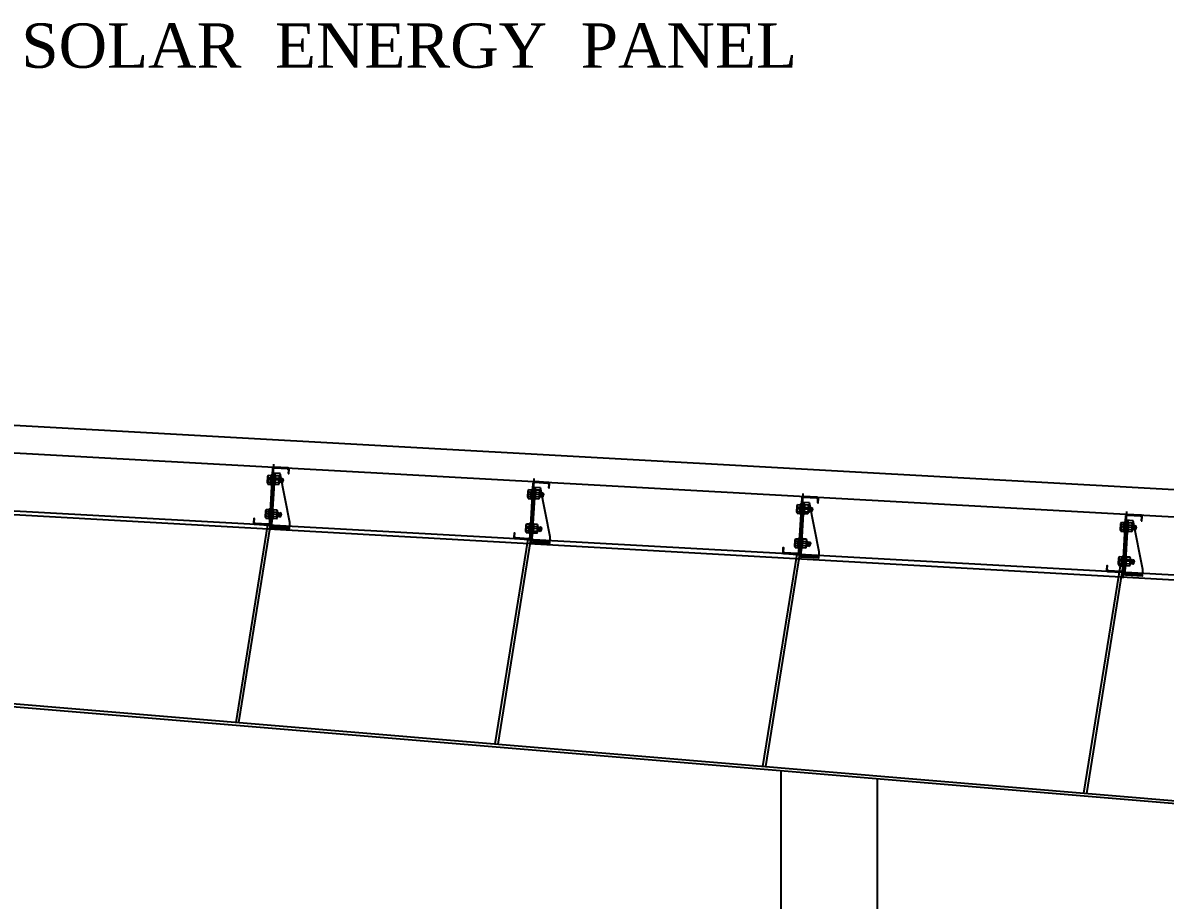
# Model space of a CAD drawing. Header units: metres. Extents: x 31037 to 31490, y -4422 to -3483.
# Drawn here: x 31285.587 to 31289.725, y -4401.525 to -4398.346 of the extents above; entities that cross this region are included whole.
import ezdxf

# ---------------------------------------------------------------- set-up
doc = ezdxf.new("R2010")
doc.units = ezdxf.units.M
doc.header["$LTSCALE"] = 30
doc.header["$MEASUREMENT"] = 0
doc.linetypes.add('DASHDOT', pattern=[1, 0.5, -0.25, 0, -0.25])
doc.layers.get('0').update_dxf_attribs({"color": 30, "lineweight": 40})
doc.layers.add('JSC-4D-Bolt', color=240, linetype='Continuous', lineweight=18)
for name, color, linetype in [('JSC-G-Grid Line', 250, 'DASHDOT'), ('JSC-U-Steel', 21, 'Continuous'), ('OBJ', 5, 'Continuous'), ('STEEL', 33, 'Continuous')]:
    doc.layers.add(name, color=color, linetype=linetype)
doc.styles.get("Standard").update_dxf_attribs({"font": 'times.ttf', "height": 0.05})

msp = doc.modelspace()

# ---------------------------------------------------------------- linework, layer by layer
at = {"color": 0, "lineweight": 25}
for p, q in [((31286.47313, -4400.16487), (31286.35829, -4400.88029)), ((31286.483, -4400.16646), (31286.36828, -4400.88113)), ((31287.4164, -4400.21706), (31287.29734, -4400.95874)), ((31287.42628, -4400.21864), (31287.30734, -4400.95958)), ((31288.39046, -4400.27095), (31288.26704, -4401.03975)), ((31288.40033, -4400.27253), (31288.27704, -4401.04059)), ((31289.5633, -4400.30574), (31289.42987, -4401.13689)), ((31289.57317, -4400.30732), (31289.43987, -4401.13773)), ((31288.33361, -4413.41783), (31288.33361, -4401.05534)), ((31288.68361, -4413.41783), (31288.68361, -4401.08458))]:
    msp.add_line(p, q, dxfattribs=at)
for points in [[(31167.82867, -4400.32318), (31195.40861, -4398.41783), (31224.35861, -4400.41783), (31260.50861, -4398.41783), (31295.28496, -4400.34183)], [(31167.83556, -4400.42294), (31195.40861, -4398.51807), (31224.35792, -4400.51802), (31260.50861, -4398.51798), (31295.27944, -4400.44168)]]:
    msp.add_lwpolyline(points, dxfattribs=at)
at = {"layer": 'JSC-4D-Bolt', "color": 0, "linetype": 'Continuous', "lineweight": 25}
for p, q in [((31286.47315, -4400.01272), (31286.47456, -4399.98886)), ((31286.47565, -4399.99291), (31286.51496, -4399.99523)), ((31286.47612, -4399.98496), (31286.48638, -4399.98556)), ((31286.4845, -4400.01738), (31286.48638, -4399.98556)), ((31286.48831, -4400.01761), (31286.49019, -4399.98579)), ((31286.49685, -4400.01811), (31286.49873, -4399.98629)), ((31286.50066, -4400.01834), (31286.50254, -4399.98652)), ((31286.51543, -4399.98728), (31286.50254, -4399.98652)), ((31286.51511, -4400.0152), (31286.51652, -4399.99134)), ((31286.53019, -4400.00412), (31286.47385, -4400.00079)), ((31286.47424, -4400.01677), (31286.4845, -4400.01738)), ((31286.47471, -4400.00882), (31286.51402, -4400.01114)), ((31286.48045, -4400.00118), (31286.50385, -4400.00256)), ((31286.50485, -4400.00262), (31286.48584, -4400.0015)), ((31286.51355, -4400.0191), (31286.50066, -4400.01834)), ((31286.51535, -4400.01122), (31286.51612, -4400.01127)), ((31286.51612, -4400.01127), (31286.51547, -4400.00913)), ((31286.51712, -4400.01), (31286.51569, -4400.00531)), ((31286.51895, -4400.01143), (31286.51592, -4400.00149)), ((31286.51612, -4400.01127), (31286.51712, -4400.01)), ((31286.51995, -4400.01016), (31286.51615, -4399.99767)), ((31286.51625, -4399.99592), (31286.51724, -4399.9967)), ((31286.51712, -4400.01), (31286.51895, -4400.01143)), ((31286.51724, -4399.9967), (31286.51824, -4399.99543)), ((31286.52177, -4400.0116), (31286.51724, -4399.9967)), ((31286.52277, -4400.01033), (31286.51824, -4399.99543)), ((31286.51824, -4399.99543), (31286.52007, -4399.99687)), ((31286.51895, -4400.01143), (31286.51995, -4400.01016)), ((31286.51995, -4400.01016), (31286.52177, -4400.0116)), ((31286.52007, -4399.99687), (31286.52107, -4399.9956)), ((31286.5246, -4400.01177), (31286.52007, -4399.99687)), ((31286.5256, -4400.0105), (31286.52107, -4399.9956)), ((31286.52107, -4399.9956), (31286.52289, -4399.99703)), ((31286.52177, -4400.0116), (31286.52277, -4400.01033)), ((31286.52277, -4400.01033), (31286.5246, -4400.01177)), ((31286.52289, -4399.99703), (31286.52389, -4399.99576)), ((31286.52743, -4400.01193), (31286.52289, -4399.99703)), ((31286.52843, -4400.01066), (31286.52389, -4399.99576)), ((31286.52389, -4399.99576), (31286.52572, -4399.9972)), ((31286.5246, -4400.01177), (31286.5256, -4400.0105)), ((31286.5256, -4400.0105), (31286.52743, -4400.01193)), ((31286.52572, -4399.9972), (31286.52672, -4399.99593)), ((31286.52847, -4400.00623), (31286.52572, -4399.9972)), ((31286.52851, -4400.0018), (31286.52672, -4399.99593)), ((31286.52672, -4399.99593), (31286.52855, -4399.99737)), ((31286.52743, -4400.01193), (31286.52843, -4400.01066)), ((31286.52843, -4400.01066), (31286.52855, -4399.99737)), ((31286.52843, -4400.01066), (31286.53019, -4400.00412)), ((31286.52855, -4399.99737), (31286.53019, -4400.00412)), ((31287.41642, -4400.06491), (31287.41783, -4400.04104)), ((31287.47346, -4400.0563), (31287.41712, -4400.05298)), ((31287.41751, -4400.06896), (31287.42777, -4400.06957)), ((31287.41798, -4400.06101), (31287.45729, -4400.06333)), ((31287.41892, -4400.0451), (31287.45823, -4400.04742)), ((31287.41939, -4400.03715), (31287.42965, -4400.03775)), ((31287.42372, -4400.05336), (31287.44712, -4400.05475)), ((31287.42777, -4400.06957), (31287.42965, -4400.03775)), ((31287.44812, -4400.05481), (31287.42911, -4400.05368)), ((31287.43158, -4400.06979), (31287.43346, -4400.03798)), ((31287.44012, -4400.0703), (31287.442, -4400.03848)), ((31287.44393, -4400.07052), (31287.44581, -4400.03871)), ((31287.45682, -4400.07128), (31287.44393, -4400.07052)), ((31287.4587, -4400.03947), (31287.44581, -4400.03871)), ((31287.45838, -4400.06738), (31287.45979, -4400.04352)), ((31287.45862, -4400.06341), (31287.45939, -4400.06345)), ((31287.45939, -4400.06345), (31287.45874, -4400.06132)), ((31287.46039, -4400.06218), (31287.45897, -4400.0575)), ((31287.46222, -4400.06362), (31287.45919, -4400.05368)), ((31287.45939, -4400.06345), (31287.46039, -4400.06218)), ((31287.46322, -4400.06235), (31287.45942, -4400.04986)), ((31287.45952, -4400.04811), (31287.46051, -4400.04889)), ((31287.46039, -4400.06218), (31287.46222, -4400.06362)), ((31287.46051, -4400.04889), (31287.46151, -4400.04761)), ((31287.46504, -4400.06379), (31287.46051, -4400.04889)), ((31287.46605, -4400.06252), (31287.46151, -4400.04761)), ((31287.46151, -4400.04761), (31287.46334, -4400.04905)), ((31287.46222, -4400.06362), (31287.46322, -4400.06235)), ((31287.46322, -4400.06235), (31287.46504, -4400.06379)), ((31287.46334, -4400.04905), (31287.46434, -4400.04778)), ((31287.46787, -4400.06395), (31287.46334, -4400.04905)), ((31287.46887, -4400.06268), (31287.46434, -4400.04778)), ((31287.46434, -4400.04778), (31287.46616, -4400.04922)), ((31287.46504, -4400.06379), (31287.46605, -4400.06252)), ((31287.46605, -4400.06252), (31287.46787, -4400.06395)), ((31287.46616, -4400.04922), (31287.46717, -4400.04795)), ((31287.4707, -4400.06412), (31287.46616, -4400.04922)), ((31287.4717, -4400.06285), (31287.46717, -4400.04795)), ((31287.46717, -4400.04795), (31287.46899, -4400.04939)), ((31287.46787, -4400.06395), (31287.46887, -4400.06268)), ((31287.46887, -4400.06268), (31287.4707, -4400.06412)), ((31287.46899, -4400.04939), (31287.46999, -4400.04812)), ((31287.47174, -4400.05842), (31287.46899, -4400.04939)), ((31287.47178, -4400.05399), (31287.46999, -4400.04812)), ((31287.46999, -4400.04812), (31287.47182, -4400.04955)), ((31287.4707, -4400.06412), (31287.4717, -4400.06285)), ((31287.4717, -4400.06285), (31287.47182, -4400.04955)), ((31287.4717, -4400.06285), (31287.47346, -4400.0563)), ((31287.47182, -4400.04955), (31287.47346, -4400.0563)), ((31286.46584, -4400.1365), (31286.46725, -4400.11264)), ((31286.46834, -4400.1167), (31286.50765, -4400.11902)), ((31286.46881, -4400.10874), (31286.47907, -4400.10935)), ((31286.47719, -4400.14117), (31286.47907, -4400.10935)), ((31286.481, -4400.14139), (31286.48288, -4400.10957)), ((31286.48954, -4400.14189), (31286.49142, -4400.11008)), ((31286.49335, -4400.14212), (31286.49523, -4400.1103)), ((31286.50812, -4400.11106), (31286.49523, -4400.1103)), ((31286.5078, -4400.13898), (31286.50921, -4400.11512)), ((31288.39047, -4400.1188), (31288.39188, -4400.09493)), ((31288.44752, -4400.11019), (31288.39118, -4400.10686)), ((31288.39203, -4400.1149), (31288.43135, -4400.11722)), ((31288.39297, -4400.09899), (31288.43229, -4400.10131)), ((31288.39344, -4400.09103), (31288.40371, -4400.09164)), ((31288.39778, -4400.10725), (31288.42118, -4400.10864)), ((31288.40183, -4400.12346), (31288.40371, -4400.09164)), ((31288.42218, -4400.1087), (31288.40317, -4400.10757)), ((31288.40564, -4400.12368), (31288.40752, -4400.09187)), ((31288.41417, -4400.12419), (31288.41605, -4400.09237)), ((31288.41799, -4400.12441), (31288.41986, -4400.0926)), ((31288.43276, -4400.09336), (31288.41986, -4400.0926)), ((31288.43244, -4400.12127), (31288.43385, -4400.09741)), ((31288.43267, -4400.1173), (31288.43345, -4400.11734)), ((31288.43345, -4400.11734), (31288.4328, -4400.11521)), ((31288.43445, -4400.11607), (31288.43302, -4400.11139)), ((31288.43627, -4400.11751), (31288.43325, -4400.10757)), ((31288.43345, -4400.11734), (31288.43445, -4400.11607)), ((31288.43727, -4400.11624), (31288.43347, -4400.10375)), ((31288.43358, -4400.102), (31288.43457, -4400.10278)), ((31288.43445, -4400.11607), (31288.43627, -4400.11751)), ((31288.43457, -4400.10278), (31288.43557, -4400.1015)), ((31288.4391, -4400.11768), (31288.43457, -4400.10278)), ((31288.4401, -4400.11641), (31288.43557, -4400.1015)), ((31288.43557, -4400.1015), (31288.43739, -4400.10294)), ((31288.43627, -4400.11751), (31288.43727, -4400.11624)), ((31288.43727, -4400.11624), (31288.4391, -4400.11768)), ((31288.43739, -4400.10294), (31288.43839, -4400.10167)), ((31288.44193, -4400.11784), (31288.43739, -4400.10294)), ((31288.44293, -4400.11657), (31288.43839, -4400.10167)), ((31288.43839, -4400.10167), (31288.44022, -4400.10311)), ((31288.4391, -4400.11768), (31288.4401, -4400.11641)), ((31288.4401, -4400.11641), (31288.44193, -4400.11784)), ((31288.44022, -4400.10311), (31288.44122, -4400.10184)), ((31288.44475, -4400.11801), (31288.44022, -4400.10311)), ((31288.44576, -4400.11674), (31288.44122, -4400.10184)), ((31288.44122, -4400.10184), (31288.44305, -4400.10328)), ((31288.44193, -4400.11784), (31288.44293, -4400.11657)), ((31288.44293, -4400.11657), (31288.44475, -4400.11801)), ((31288.44305, -4400.10328), (31288.44405, -4400.10201)), ((31288.44579, -4400.11231), (31288.44305, -4400.10328)), ((31288.44583, -4400.10788), (31288.44405, -4400.10201)), ((31288.44405, -4400.10201), (31288.44587, -4400.10344)), ((31288.44475, -4400.11801), (31288.44576, -4400.11674)), ((31288.44576, -4400.11674), (31288.44587, -4400.10344)), ((31288.44576, -4400.11674), (31288.44752, -4400.11019)), ((31288.44587, -4400.10344), (31288.44752, -4400.11019)), ((31286.52288, -4400.1279), (31286.46654, -4400.12457)), ((31286.46693, -4400.14056), (31286.47719, -4400.14117)), ((31286.4674, -4400.13261), (31286.50671, -4400.13493)), ((31286.47314, -4400.12496), (31286.49654, -4400.12634)), ((31286.49754, -4400.1264), (31286.47853, -4400.12528)), ((31286.50624, -4400.14288), (31286.49335, -4400.14212)), ((31286.50804, -4400.13501), (31286.50881, -4400.13505)), ((31286.50881, -4400.13505), (31286.50816, -4400.13292)), ((31286.50981, -4400.13378), (31286.50839, -4400.1291)), ((31286.51164, -4400.13522), (31286.50861, -4400.12528)), ((31286.50881, -4400.13505), (31286.50981, -4400.13378)), ((31286.51264, -4400.13395), (31286.50884, -4400.12146)), ((31286.50894, -4400.1197), (31286.50993, -4400.12048)), ((31286.50981, -4400.13378), (31286.51164, -4400.13522)), ((31286.50993, -4400.12048), (31286.51093, -4400.11921)), ((31286.51446, -4400.13538), (31286.50993, -4400.12048)), ((31286.51546, -4400.13411), (31286.51093, -4400.11921)), ((31286.51093, -4400.11921), (31286.51276, -4400.12065)), ((31286.51164, -4400.13522), (31286.51264, -4400.13395)), ((31286.51264, -4400.13395), (31286.51446, -4400.13538)), ((31286.51276, -4400.12065), (31286.51376, -4400.11938)), ((31286.51729, -4400.13555), (31286.51276, -4400.12065)), ((31286.51829, -4400.13428), (31286.51376, -4400.11938)), ((31286.51376, -4400.11938), (31286.51558, -4400.12082)), ((31286.51446, -4400.13538), (31286.51546, -4400.13411)), ((31286.51546, -4400.13411), (31286.51729, -4400.13555)), ((31286.51558, -4400.12082), (31286.51658, -4400.11955)), ((31286.52012, -4400.13572), (31286.51558, -4400.12082)), ((31286.52112, -4400.13445), (31286.51658, -4400.11955)), ((31286.51658, -4400.11955), (31286.51841, -4400.12098)), ((31286.51729, -4400.13555), (31286.51829, -4400.13428)), ((31286.51829, -4400.13428), (31286.52012, -4400.13572)), ((31286.51841, -4400.12098), (31286.51941, -4400.11971)), ((31286.52116, -4400.13002), (31286.51841, -4400.12098)), ((31286.5212, -4400.12558), (31286.51941, -4400.11971)), ((31286.51941, -4400.11971), (31286.52124, -4400.12115)), ((31286.52012, -4400.13572), (31286.52112, -4400.13445)), ((31286.52112, -4400.13445), (31286.52124, -4400.12115)), ((31286.52112, -4400.13445), (31286.52288, -4400.1279)), ((31286.52124, -4400.12115), (31286.52288, -4400.1279)), ((31288.39156, -4400.12285), (31288.40183, -4400.12346)), ((31288.43088, -4400.12517), (31288.41799, -4400.12441)), ((31289.56346, -4400.18369), (31289.56487, -4400.15983)), ((31289.56643, -4400.15593), (31289.57669, -4400.15654)), ((31289.57481, -4400.18835), (31289.57669, -4400.15654)), ((31289.57863, -4400.18858), (31289.5805, -4400.15676)), ((31289.58716, -4400.18908), (31289.58904, -4400.15727)), ((31289.59097, -4400.18931), (31289.59285, -4400.15749)), ((31289.60574, -4400.15825), (31289.59285, -4400.15749)), ((31287.40911, -4400.18869), (31287.41052, -4400.16483)), ((31287.46615, -4400.18009), (31287.40981, -4400.17676)), ((31287.4102, -4400.19275), (31287.42046, -4400.19335)), ((31287.41067, -4400.18479), (31287.44998, -4400.18711)), ((31287.41161, -4400.16888), (31287.45092, -4400.17121)), ((31287.41208, -4400.16093), (31287.42234, -4400.16154)), ((31287.41641, -4400.17715), (31287.43981, -4400.17853)), ((31287.42046, -4400.19335), (31287.42234, -4400.16154)), ((31287.44081, -4400.17859), (31287.4218, -4400.17747)), ((31287.42427, -4400.19358), (31287.42615, -4400.16176)), ((31287.43281, -4400.19408), (31287.43469, -4400.16226)), ((31287.43662, -4400.19431), (31287.4385, -4400.16249)), ((31287.44951, -4400.19507), (31287.43662, -4400.19431)), ((31287.45139, -4400.16325), (31287.4385, -4400.16249)), ((31287.45107, -4400.19117), (31287.45248, -4400.16731)), ((31287.45131, -4400.18719), (31287.45208, -4400.18724)), ((31287.45208, -4400.18724), (31287.45143, -4400.1851)), ((31287.45308, -4400.18597), (31287.45166, -4400.18128)), ((31287.45491, -4400.1874), (31287.45188, -4400.17746)), ((31287.45208, -4400.18724), (31287.45308, -4400.18597)), ((31287.45591, -4400.18613), (31287.45211, -4400.17364)), ((31287.45221, -4400.17189), (31287.4532, -4400.17267)), ((31287.45308, -4400.18597), (31287.45491, -4400.1874)), ((31287.4532, -4400.17267), (31287.4542, -4400.1714)), ((31287.45774, -4400.18757), (31287.4532, -4400.17267)), ((31287.45874, -4400.1863), (31287.4542, -4400.1714)), ((31287.4542, -4400.1714), (31287.45603, -4400.17284)), ((31287.45491, -4400.1874), (31287.45591, -4400.18613)), ((31287.45591, -4400.18613), (31287.45774, -4400.18757)), ((31287.45603, -4400.17284), (31287.45703, -4400.17157)), ((31287.46056, -4400.18774), (31287.45603, -4400.17284)), ((31287.46156, -4400.18647), (31287.45703, -4400.17157)), ((31287.45703, -4400.17157), (31287.45885, -4400.173)), ((31287.45774, -4400.18757), (31287.45874, -4400.1863)), ((31287.45874, -4400.1863), (31287.46056, -4400.18774)), ((31287.45885, -4400.173), (31287.45986, -4400.17173)), ((31287.46339, -4400.18791), (31287.45885, -4400.173)), ((31287.46439, -4400.18663), (31287.45986, -4400.17173)), ((31287.45986, -4400.17173), (31287.46168, -4400.17317)), ((31287.46056, -4400.18774), (31287.46156, -4400.18647)), ((31287.46156, -4400.18647), (31287.46339, -4400.18791)), ((31287.46168, -4400.17317), (31287.46268, -4400.1719)), ((31287.46443, -4400.1822), (31287.46168, -4400.17317)), ((31287.46447, -4400.17777), (31287.46268, -4400.1719)), ((31287.46268, -4400.1719), (31287.46451, -4400.17334)), ((31287.46339, -4400.18791), (31287.46439, -4400.18663)), ((31287.46439, -4400.18663), (31287.46451, -4400.17334)), ((31287.46439, -4400.18663), (31287.46615, -4400.18009)), ((31287.46451, -4400.17334), (31287.46615, -4400.18009)), ((31289.62051, -4400.17509), (31289.56417, -4400.17176)), ((31289.56455, -4400.18775), (31289.57481, -4400.18835)), ((31289.56502, -4400.17979), (31289.60433, -4400.18211)), ((31289.56596, -4400.16388), (31289.60527, -4400.16621)), ((31289.57076, -4400.17215), (31289.59417, -4400.17353)), ((31289.59516, -4400.17359), (31289.57615, -4400.17247)), ((31289.60386, -4400.19007), (31289.59097, -4400.18931)), ((31289.60543, -4400.18617), (31289.60683, -4400.16231)), ((31289.60566, -4400.18219), (31289.60643, -4400.18224)), ((31289.60643, -4400.18224), (31289.60578, -4400.1801)), ((31289.60743, -4400.18097), (31289.60601, -4400.17628)), ((31289.60926, -4400.18241), (31289.60623, -4400.17246)), ((31289.60643, -4400.18224), (31289.60743, -4400.18097)), ((31289.61026, -4400.18113), (31289.60646, -4400.16864)), ((31289.60656, -4400.16689), (31289.60755, -4400.16767)), ((31289.60743, -4400.18097), (31289.60926, -4400.18241)), ((31289.60755, -4400.16767), (31289.60855, -4400.1664)), ((31289.61209, -4400.18257), (31289.60755, -4400.16767)), ((31289.61309, -4400.1813), (31289.60855, -4400.1664)), ((31289.60855, -4400.1664), (31289.61038, -4400.16784)), ((31289.60926, -4400.18241), (31289.61026, -4400.18113)), ((31289.61026, -4400.18113), (31289.61209, -4400.18257)), ((31289.61038, -4400.16784), (31289.61138, -4400.16657)), ((31289.61491, -4400.18274), (31289.61038, -4400.16784)), ((31289.61592, -4400.18147), (31289.61138, -4400.16657)), ((31289.61138, -4400.16657), (31289.61321, -4400.168)), ((31289.61209, -4400.18257), (31289.61309, -4400.1813)), ((31289.61309, -4400.1813), (31289.61491, -4400.18274)), ((31289.61321, -4400.168), (31289.61421, -4400.16673)), ((31289.61774, -4400.18291), (31289.61321, -4400.168)), ((31289.61874, -4400.18163), (31289.61421, -4400.16673)), ((31289.61421, -4400.16673), (31289.61603, -4400.16817)), ((31289.61491, -4400.18274), (31289.61592, -4400.18147)), ((31289.61592, -4400.18147), (31289.61774, -4400.18291)), ((31289.61603, -4400.16817), (31289.61703, -4400.1669)), ((31289.61878, -4400.1772), (31289.61603, -4400.16817)), ((31289.61882, -4400.17277), (31289.61703, -4400.1669)), ((31289.61703, -4400.1669), (31289.61886, -4400.16834)), ((31289.61774, -4400.18291), (31289.61874, -4400.18163)), ((31289.61874, -4400.18163), (31289.61886, -4400.16834)), ((31289.61874, -4400.18163), (31289.62051, -4400.17509)), ((31289.61886, -4400.16834), (31289.62051, -4400.17509)), ((31288.38316, -4400.24258), (31288.38457, -4400.21872)), ((31288.44021, -4400.23398), (31288.38387, -4400.23065)), ((31288.38472, -4400.23868), (31288.42404, -4400.241)), ((31288.38566, -4400.22277), (31288.42498, -4400.2251)), ((31288.38613, -4400.21482), (31288.3964, -4400.21543)), ((31288.39047, -4400.23104), (31288.41387, -4400.23242)), ((31288.39452, -4400.24724), (31288.3964, -4400.21543)), ((31288.41487, -4400.23248), (31288.39586, -4400.23136)), ((31288.39833, -4400.24747), (31288.40021, -4400.21565)), ((31288.40686, -4400.24797), (31288.40874, -4400.21615)), ((31288.41068, -4400.2482), (31288.41255, -4400.21638)), ((31288.42545, -4400.21714), (31288.41255, -4400.21638)), ((31288.42513, -4400.24506), (31288.42654, -4400.2212)), ((31288.42536, -4400.24108), (31288.42614, -4400.24113)), ((31288.42614, -4400.24113), (31288.42549, -4400.23899)), ((31288.42714, -4400.23986), (31288.42571, -4400.23517)), ((31288.42896, -4400.24129), (31288.42594, -4400.23135)), ((31288.42614, -4400.24113), (31288.42714, -4400.23986)), ((31288.42996, -4400.24002), (31288.42616, -4400.22753)), ((31288.42627, -4400.22578), (31288.42726, -4400.22656)), ((31288.42714, -4400.23986), (31288.42896, -4400.24129)), ((31288.42726, -4400.22656), (31288.42826, -4400.22529)), ((31288.43179, -4400.24146), (31288.42726, -4400.22656)), ((31288.43279, -4400.24019), (31288.42826, -4400.22529)), ((31288.42826, -4400.22529), (31288.43008, -4400.22673)), ((31288.42896, -4400.24129), (31288.42996, -4400.24002)), ((31288.42996, -4400.24002), (31288.43179, -4400.24146)), ((31288.43008, -4400.22673), (31288.43108, -4400.22546)), ((31288.43462, -4400.24163), (31288.43008, -4400.22673)), ((31288.43562, -4400.24036), (31288.43108, -4400.22546)), ((31288.43108, -4400.22546), (31288.43291, -4400.22689)), ((31288.43179, -4400.24146), (31288.43279, -4400.24019)), ((31288.43279, -4400.24019), (31288.43462, -4400.24163)), ((31288.43291, -4400.22689), (31288.43391, -4400.22562)), ((31288.43744, -4400.24179), (31288.43291, -4400.22689)), ((31288.43845, -4400.24052), (31288.43391, -4400.22562)), ((31288.43391, -4400.22562), (31288.43574, -4400.22706)), ((31288.43462, -4400.24163), (31288.43562, -4400.24036)), ((31288.43562, -4400.24036), (31288.43744, -4400.24179)), ((31288.43574, -4400.22706), (31288.43674, -4400.22579)), ((31288.43848, -4400.23609), (31288.43574, -4400.22706)), ((31288.43852, -4400.23166), (31288.43674, -4400.22579)), ((31288.43674, -4400.22579), (31288.43856, -4400.22723)), ((31288.43744, -4400.24179), (31288.43845, -4400.24052)), ((31288.43845, -4400.24052), (31288.43856, -4400.22723)), ((31288.43845, -4400.24052), (31288.44021, -4400.23398)), ((31288.43856, -4400.22723), (31288.44021, -4400.23398)), ((31288.38426, -4400.24664), (31288.39452, -4400.24724)), ((31288.42357, -4400.24896), (31288.41068, -4400.2482)), ((31289.55615, -4400.30748), (31289.55756, -4400.28361)), ((31289.55912, -4400.27971), (31289.56938, -4400.28032)), ((31289.5675, -4400.31214), (31289.56938, -4400.28032)), ((31289.57132, -4400.31236), (31289.57319, -4400.28055)), ((31289.57985, -4400.31287), (31289.58173, -4400.28105)), ((31289.58366, -4400.31309), (31289.58554, -4400.28128)), ((31289.59843, -4400.28204), (31289.58554, -4400.28128)), ((31289.6132, -4400.29887), (31289.55686, -4400.29554)), ((31289.55724, -4400.31153), (31289.5675, -4400.31214)), ((31289.55771, -4400.30358), (31289.59702, -4400.3059)), ((31289.55865, -4400.28767), (31289.59796, -4400.28999)), ((31289.56345, -4400.29593), (31289.58686, -4400.29732)), ((31289.58785, -4400.29738), (31289.56884, -4400.29625)), ((31289.59655, -4400.31385), (31289.58366, -4400.31309)), ((31289.59812, -4400.30995), (31289.59952, -4400.28609)), ((31289.59835, -4400.30598), (31289.59912, -4400.30602)), ((31289.59912, -4400.30602), (31289.59847, -4400.30389)), ((31289.60012, -4400.30475), (31289.5987, -4400.30007)), ((31289.60195, -4400.30619), (31289.59892, -4400.29625)), ((31289.59912, -4400.30602), (31289.60012, -4400.30475)), ((31289.60295, -4400.30492), (31289.59915, -4400.29243)), ((31289.59925, -4400.29068), (31289.60024, -4400.29146)), ((31289.60012, -4400.30475), (31289.60195, -4400.30619)), ((31289.60024, -4400.29146), (31289.60124, -4400.29018)), ((31289.60478, -4400.30636), (31289.60024, -4400.29146)), ((31289.60578, -4400.30509), (31289.60124, -4400.29018)), ((31289.60124, -4400.29018), (31289.60307, -4400.29162)), ((31289.60195, -4400.30619), (31289.60295, -4400.30492)), ((31289.60295, -4400.30492), (31289.60478, -4400.30636)), ((31289.60307, -4400.29162), (31289.60407, -4400.29035)), ((31289.6076, -4400.30652), (31289.60307, -4400.29162)), ((31289.60861, -4400.30525), (31289.60407, -4400.29035)), ((31289.60407, -4400.29035), (31289.6059, -4400.29179)), ((31289.60478, -4400.30636), (31289.60578, -4400.30509)), ((31289.60578, -4400.30509), (31289.6076, -4400.30652)), ((31289.6059, -4400.29179), (31289.6069, -4400.29052)), ((31289.61043, -4400.30669), (31289.6059, -4400.29179)), ((31289.61143, -4400.30542), (31289.6069, -4400.29052)), ((31289.6069, -4400.29052), (31289.60872, -4400.29196)), ((31289.6076, -4400.30652), (31289.60861, -4400.30525)), ((31289.60861, -4400.30525), (31289.61043, -4400.30669)), ((31289.60872, -4400.29196), (31289.60973, -4400.29069)), ((31289.61147, -4400.30099), (31289.60872, -4400.29196)), ((31289.61151, -4400.29656), (31289.60973, -4400.29069)), ((31289.60973, -4400.29069), (31289.61155, -4400.29212)), ((31289.61043, -4400.30669), (31289.61143, -4400.30542)), ((31289.61143, -4400.30542), (31289.61155, -4400.29212)), ((31289.61143, -4400.30542), (31289.6132, -4400.29887)), ((31289.61155, -4400.29212), (31289.6132, -4400.29887))]:
    msp.add_line(p, q, dxfattribs=at)
for centre, radius, start, end in [((31286.49838, -4400.00224), 0.02457, 157.69559, 195.54488), ((31286.48118, -4399.98925), 0.00664, 139.75034, 213.49013), ((31286.48828, -4399.98568), 0.00191, 356.62051, 176.62051), ((31286.50063, -4399.98641), 0.00191, 356.62051, 176.62051), ((31286.50989, -4399.99094), 0.00664, 319.75034, 33.49013), ((31286.47978, -4400.01311), 0.00664, 139.75034, 213.49013), ((31286.48641, -4400.01749), 0.00191, 176.62051, 356.62051), ((31286.49875, -4400.01822), 0.00191, 176.62051, 356.62051), ((31286.50848, -4400.01481), 0.00664, 319.75034, 33.49013), ((31286.49129, -4400.00182), 0.02457, 337.69559, 15.54488), ((31287.43156, -4400.03786), 0.00191, 356.62051, 176.62051), ((31287.42305, -4400.0653), 0.00664, 139.75034, 213.49013), ((31287.44165, -4400.05442), 0.02457, 157.69559, 195.54488), ((31287.42446, -4400.04144), 0.00664, 139.75034, 213.49013), ((31287.42968, -4400.06968), 0.00191, 176.62051, 356.62051), ((31287.44202, -4400.07041), 0.00191, 176.62051, 356.62051), ((31287.4439, -4400.03859), 0.00191, 356.62051, 176.62051), ((31287.45175, -4400.06699), 0.00664, 319.75034, 33.49013), ((31287.43456, -4400.054), 0.02457, 337.69559, 15.54488), ((31287.45316, -4400.04313), 0.00664, 319.75034, 33.49013), ((31286.49107, -4400.12602), 0.02457, 157.69559, 195.54488), ((31286.47387, -4400.11303), 0.00664, 139.75034, 213.49013), ((31286.48098, -4400.10946), 0.00191, 356.62051, 176.62051), ((31286.49332, -4400.11019), 0.00191, 356.62051, 176.62051), ((31286.48398, -4400.1256), 0.02457, 337.69559, 15.54488), ((31286.50258, -4400.11473), 0.00664, 319.75034, 33.49013), ((31288.3971, -4400.11919), 0.00664, 139.75034, 213.49013), ((31288.4157, -4400.10831), 0.02457, 157.69559, 195.54488), ((31288.39851, -4400.09533), 0.00664, 139.75034, 213.49013), ((31288.40561, -4400.09175), 0.00191, 356.62051, 176.62051), ((31288.41796, -4400.09248), 0.00191, 356.62051, 176.62051), ((31288.42581, -4400.12088), 0.00664, 319.75034, 33.49013), ((31288.40862, -4400.10789), 0.02457, 337.69559, 15.54488), ((31288.42722, -4400.09702), 0.00664, 319.75034, 33.49013), ((31286.47247, -4400.1369), 0.00664, 139.75034, 213.49013), ((31286.4791, -4400.14128), 0.00191, 176.62051, 356.62051), ((31286.49144, -4400.14201), 0.00191, 176.62051, 356.62051), ((31286.50117, -4400.13859), 0.00664, 319.75034, 33.49013), ((31287.42425, -4400.16165), 0.00191, 356.62051, 176.62051), ((31288.40373, -4400.12357), 0.00191, 176.62051, 356.62051), ((31288.41608, -4400.1243), 0.00191, 176.62051, 356.62051), ((31289.5715, -4400.16022), 0.00664, 139.75034, 213.49013), ((31289.5786, -4400.15665), 0.00191, 356.62051, 176.62051), ((31289.59095, -4400.15738), 0.00191, 356.62051, 176.62051), ((31289.60021, -4400.16192), 0.00664, 319.75034, 33.49013), ((31287.41574, -4400.18908), 0.00664, 139.75034, 213.49013), ((31287.43434, -4400.17821), 0.02457, 157.69559, 195.54488), ((31287.41715, -4400.16522), 0.00664, 139.75034, 213.49013), ((31287.42237, -4400.19346), 0.00191, 176.62051, 356.62051), ((31287.43472, -4400.19419), 0.00191, 176.62051, 356.62051), ((31287.43659, -4400.16238), 0.00191, 356.62051, 176.62051), ((31287.44444, -4400.19078), 0.00664, 319.75034, 33.49013), ((31287.42725, -4400.17779), 0.02457, 337.69559, 15.54488), ((31287.44585, -4400.16692), 0.00664, 319.75034, 33.49013), ((31289.57009, -4400.18408), 0.00664, 139.75034, 213.49013), ((31289.58869, -4400.17321), 0.02457, 157.69559, 195.54488), ((31289.57672, -4400.18847), 0.00191, 176.62051, 356.62051), ((31289.58907, -4400.18919), 0.00191, 176.62051, 356.62051), ((31289.5988, -4400.18578), 0.00664, 319.75034, 33.49013), ((31289.5816, -4400.17279), 0.02457, 337.69559, 15.54488), ((31288.38979, -4400.24297), 0.00664, 139.75034, 213.49013), ((31288.40839, -4400.2321), 0.02457, 157.69559, 195.54488), ((31288.3912, -4400.21911), 0.00664, 139.75034, 213.49013), ((31288.3983, -4400.21554), 0.00191, 356.62051, 176.62051), ((31288.41065, -4400.21627), 0.00191, 356.62051, 176.62051), ((31288.4185, -4400.24467), 0.00664, 319.75034, 33.49013), ((31288.40131, -4400.23168), 0.02457, 337.69559, 15.54488), ((31288.41991, -4400.2208), 0.00664, 319.75034, 33.49013), ((31288.39642, -4400.24735), 0.00191, 176.62051, 356.62051), ((31288.40877, -4400.24808), 0.00191, 176.62051, 356.62051), ((31289.56419, -4400.28401), 0.00664, 139.75034, 213.49013), ((31289.57129, -4400.28043), 0.00191, 356.62051, 176.62051), ((31289.58364, -4400.28116), 0.00191, 356.62051, 176.62051), ((31289.5929, -4400.2857), 0.00664, 319.75034, 33.49013), ((31289.56278, -4400.30787), 0.00664, 139.75034, 213.49013), ((31289.58138, -4400.29699), 0.02457, 157.69559, 195.54488), ((31289.56941, -4400.31225), 0.00191, 176.62051, 356.62051), ((31289.58176, -4400.31298), 0.00191, 176.62051, 356.62051), ((31289.59149, -4400.30956), 0.00664, 319.75034, 33.49013), ((31289.5743, -4400.29657), 0.02457, 337.69559, 15.54488)]:
    msp.add_arc(centre, radius, start, end, dxfattribs=at)
at = {"layer": 'JSC-G-Grid Line', "color": 0, "lineweight": 25}
for p, q in [((31286.49517, -4399.94481), (31286.48089, -4400.18652)), ((31287.43844, -4399.997), (31287.42416, -4400.23871)), ((31288.41249, -4400.05089), (31288.39822, -4400.2926)), ((31289.58548, -4400.11578), (31289.57121, -4400.35749))]:
    msp.add_line(p, q, dxfattribs=at)
at = {"layer": 'JSC-U-Steel', "color": 0, "lineweight": 25}
for p, q in [((31293.77861, -4400.56781, -0.00007), (31282.53408, -4399.949, -0.00007)), ((31282.49741, -4400.56777, -0.00007), (31293.77861, -4401.51023, -0.00007))]:
    msp.add_line(p, q, dxfattribs=at)
for points in [[(31286.54816, -4399.97876), (31286.5507, -4399.97891), (31286.55159, -4399.96393, 0.4142136), (31286.54689, -4399.95865), (31286.49698, -4399.9557, 0.4142136), (31286.49169, -4399.96039), (31286.48002, -4400.15805, -0.4142136), (31286.47473, -4400.16275), (31286.42991, -4400.1601, -0.4142136), (31286.42521, -4400.15481), (31286.42595, -4400.14239), (31286.4234, -4400.14224), (31286.42252, -4400.15721, 0.4142136), (31286.42721, -4400.1625), (31286.47713, -4400.16544, 0.4142136), (31286.48241, -4400.16075), (31286.49409, -4399.96309, -0.4142136), (31286.49937, -4399.95839), (31286.54419, -4399.96104, -0.4142136), (31286.54889, -4399.96633), (31286.54816, -4399.97876)], [(31286.49932, -4399.97625), (31286.48818, -4400.16492, 0.4142136), (31286.49287, -4400.1702), (31286.55177, -4400.17368)], [(31287.49143, -4400.03094), (31287.49397, -4400.03109), (31287.49486, -4400.01612, 0.4142136), (31287.49016, -4400.01083), (31287.44025, -4400.00788, 0.4142136), (31287.43496, -4400.01258), (31287.42329, -4400.21024, -0.4142136), (31287.418, -4400.21493), (31287.37318, -4400.21229, -0.4142136), (31287.36849, -4400.207), (31287.36922, -4400.19457), (31287.36667, -4400.19442), (31287.36579, -4400.2094, 0.4142136), (31287.37049, -4400.21468), (31287.4204, -4400.21763, 0.4142136), (31287.42569, -4400.21293), (31287.43736, -4400.01528, -0.4142136), (31287.44264, -4400.01058), (31287.48747, -4400.01323, -0.4142136), (31287.49216, -4400.01851), (31287.49143, -4400.03094)], [(31287.44259, -4400.02843), (31287.43145, -4400.21711, 0.4142136), (31287.43615, -4400.22239), (31287.49504, -4400.22587)], [(31288.46548, -4400.08483), (31288.46803, -4400.08498), (31288.46891, -4400.07001, 0.4142136), (31288.46422, -4400.06472), (31288.4143, -4400.06177, 0.4142136), (31288.40902, -4400.06647), (31288.39735, -4400.26413, -0.4142136), (31288.39206, -4400.26882), (31288.34724, -4400.26618, -0.4142136), (31288.34254, -4400.26089), (31288.34327, -4400.24846), (31288.34073, -4400.24831), (31288.33984, -4400.26329, 0.4142136), (31288.34454, -4400.26857), (31288.39445, -4400.27152, 0.4142136), (31288.39974, -4400.26682), (31288.41141, -4400.06917, -0.4142136), (31288.4167, -4400.06447), (31288.46152, -4400.06712, -0.4142136), (31288.46622, -4400.0724), (31288.46548, -4400.08483)], [(31288.41665, -4400.08232), (31288.4055, -4400.27099, 0.4142136), (31288.4102, -4400.27628), (31288.4691, -4400.27976)], [(31289.63847, -4400.14973), (31289.64102, -4400.14988), (31289.6419, -4400.1349, 0.4142136), (31289.6372, -4400.12962), (31289.58729, -4400.12667, 0.4142136), (31289.582, -4400.13137), (31289.57033, -4400.32902, -0.4142136), (31289.56505, -4400.33372), (31289.52022, -4400.33107, -0.4142136), (31289.51553, -4400.32579), (31289.51626, -4400.31336), (31289.51372, -4400.31321), (31289.51283, -4400.32818, 0.4142136), (31289.51753, -4400.33347), (31289.56744, -4400.33641, 0.4142136), (31289.57273, -4400.33172), (31289.5844, -4400.13406, -0.4142136), (31289.58969, -4400.12937), (31289.63451, -4400.13201, -0.4142136), (31289.6392, -4400.1373), (31289.63847, -4400.14973)], [(31289.58963, -4400.14722), (31289.57849, -4400.33589, 0.4142136), (31289.58319, -4400.34118), (31289.64209, -4400.34465)]]:
    msp.add_lwpolyline(points, format="xyb", dxfattribs=at)
for points in [[(31286.55289, -4400.15472), (31286.55142, -4400.17967), (31286.49252, -4400.17619, -0.4142136), (31286.48219, -4400.16456), (31286.49333, -4399.97589), (31286.51829, -4399.97737)], [(31287.49616, -4400.2069), (31287.49469, -4400.23186), (31287.43579, -4400.22838, -0.4142136), (31287.42546, -4400.21675), (31287.4366, -4400.02808), (31287.46156, -4400.02955)], [(31288.47022, -4400.26079), (31288.46874, -4400.28575), (31288.40985, -4400.28227, -0.4142136), (31288.39952, -4400.27064), (31288.41066, -4400.08197), (31288.43561, -4400.08344)], [(31289.64321, -4400.32569), (31289.64173, -4400.35064), (31289.58283, -4400.34717, -0.4142136), (31289.5725, -4400.33554), (31289.58364, -4400.14686), (31289.6086, -4400.14834)]]:
    msp.add_lwpolyline(points, format="xyb", close=True, dxfattribs=at)
at = {"layer": 'STEEL', "color": 0, "lineweight": 25}
for p, q in [((31293.77861, -4400.59063, -0.00007), (31282.51777, -4399.95811, -0.00007)), ((31282.49775, -4400.55778, -0.00007), (31293.77861, -4401.50019, -0.00007))]:
    msp.add_line(p, q, dxfattribs=at)

# ---------------------------------------------------------------- texts
at = {"layer": 'OBJ', "color": 0, "lineweight": 25}
msp.add_text('SOLAR  ENERGY  PANEL', height=0.161, dxfattribs=at).set_placement((31285.58138, -4398.50847))

doc.saveas('drawing.dxf')
